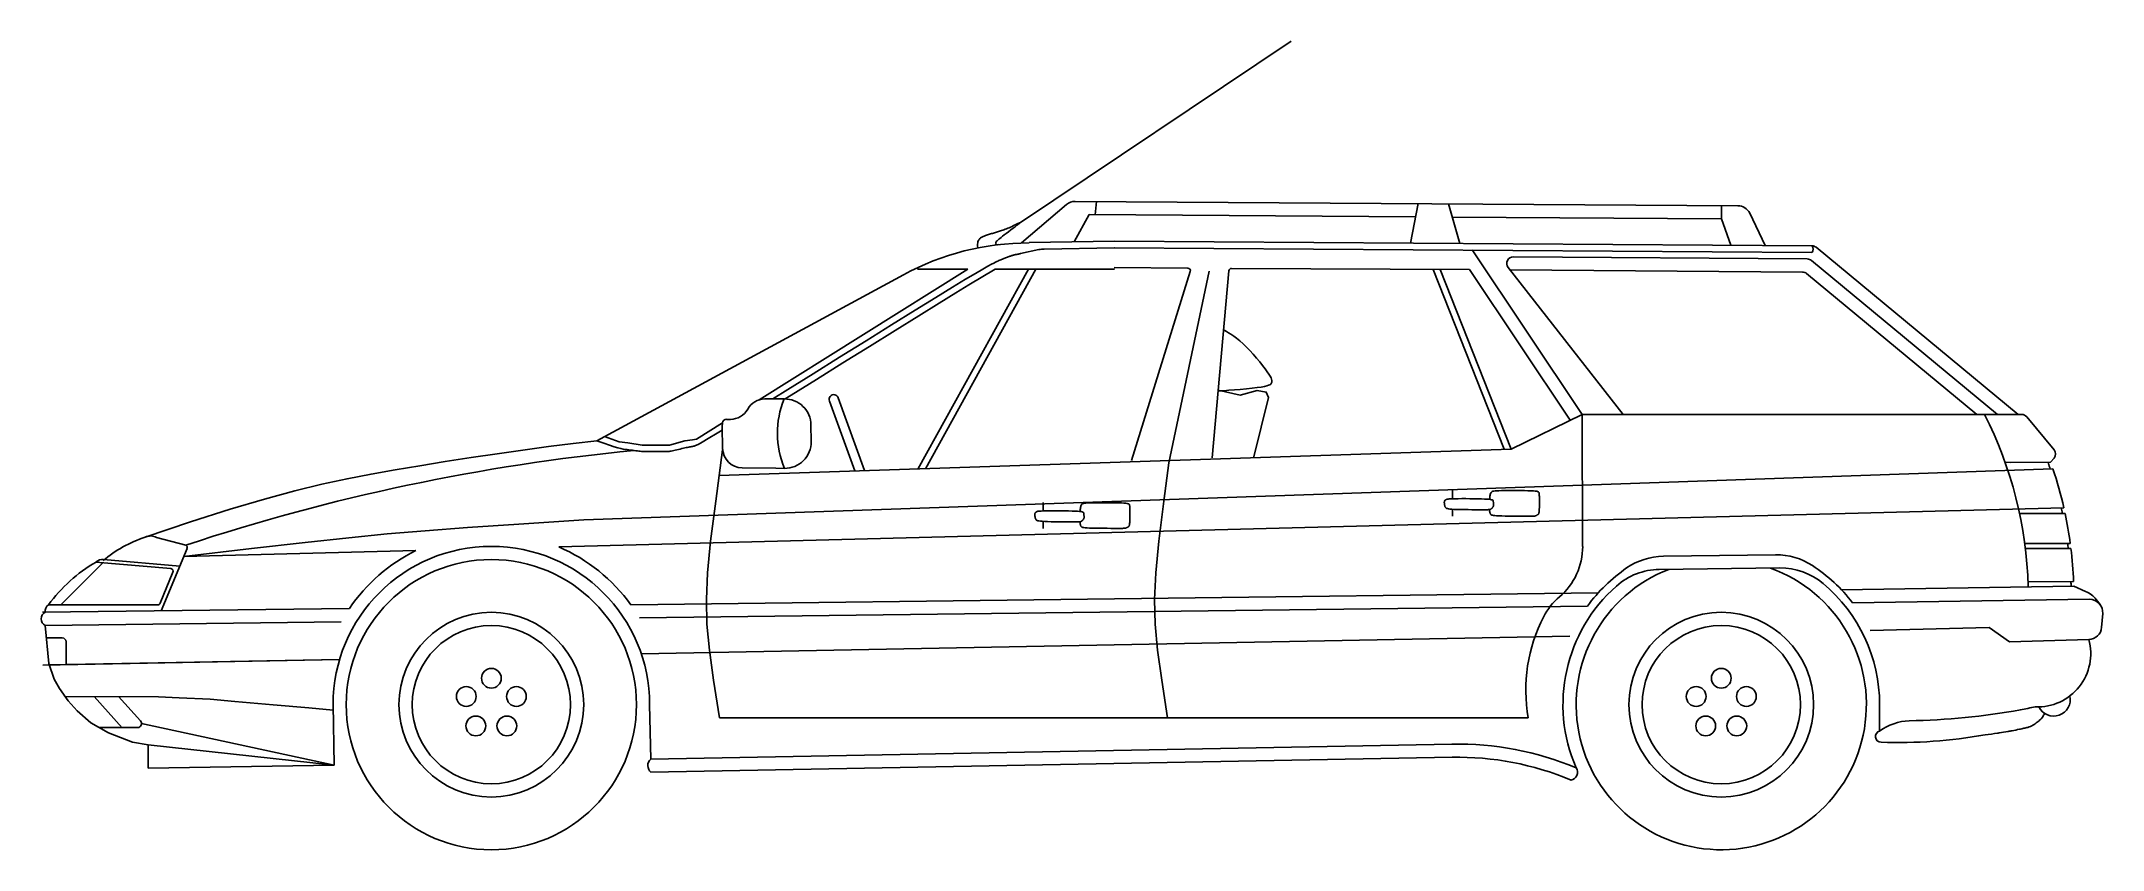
# Model space of a CAD drawing. Extents: x 2 to 499, y 0 to 195.
import ezdxf

# ---------------------------------------------------------------- set-up
doc = ezdxf.new("R2010")
doc.units = 0
doc.header["$LTSCALE"] = 50
doc.header["$MEASUREMENT"] = 0
doc.layers.get('0').update_dxf_attribs({"linetype": 'CONTINUOUS'})

msp = doc.modelspace()

# ---------------------------------------------------------------- linework, layer by layer
at = {"color": 0, "linetype": 'ByBlock'}
for p, q in [((237.61, 150.91), (303.09, 194.75)), ((238.11, 146.13), (248.99, 155.4)), ((251.07, 156.16), (410.75, 155.11)), ((255.85, 152.95), (256.21, 156.13)), ((331.84, 146.09), (333.67, 155.62)), ((343.72, 146.01), (340.99, 155.57)), ((406.8, 151.96), (406.8, 155.13)), ((250.82, 146.4), (254.39, 152.96)), ((254.39, 152.96), (333.06, 152.44)), ((341.9, 152.38), (406.8, 151.96)), ((409.08, 145.58), (406.8, 151.96)), ((417.31, 145.53), (413.6, 153.3)), ((237.89, 143.56), (242.32, 144.52)), ((239.96, 146.21), (260.49, 146.56)), ((243.6, 144.67), (260.51, 144.97)), ((260.48, 144.97), (428.61, 143.86)), ((260.49, 146.56), (428.63, 145.45)), ((346.74, 144.47), (373.26, 104.82)), ((429.63, 145.09), (478.29, 104.82)), ((213.04, 139.79), (225.15, 139.79)), ((239.78, 139.79), (213.16, 91.66)), ((241.6, 139.79), (215.01, 91.72)), ((225.44, 136.01), (231.75, 139.79)), ((227.02, 138.81), (228.78, 139.85)), ((228.78, 139.85), (230.02, 140.56)), ((230.02, 140.56), (230.86, 141.02)), ((230.86, 141.02), (231.42, 141.3)), ((231.42, 141.3), (231.82, 141.48)), ((231.75, 139.79), (260.49, 139.79)), ((231.82, 141.48), (232.15, 141.63)), ((232.15, 141.63), (232.43, 141.76)), ((232.43, 141.76), (232.69, 141.87)), ((232.69, 141.87), (232.91, 141.97)), ((232.91, 141.97), (233.12, 142.05)), ((233.12, 142.05), (233.31, 142.13)), ((233.31, 142.13), (233.5, 142.21)), ((233.5, 142.21), (233.69, 142.29)), ((233.69, 142.29), (233.88, 142.37)), ((233.88, 142.37), (234.08, 142.46)), ((234.08, 142.46), (234.29, 142.54)), ((234.29, 142.54), (234.49, 142.63)), ((234.53, 142.62), (234.73, 142.71)), ((234.73, 142.71), (234.93, 142.79)), ((234.93, 142.79), (235.12, 142.86)), ((235.12, 142.86), (235.3, 142.93)), ((235.3, 142.93), (235.47, 142.99)), ((235.47, 142.99), (235.63, 143.05)), ((235.63, 143.05), (235.78, 143.1)), ((235.78, 143.1), (235.93, 143.14)), ((235.93, 143.14), (236.08, 143.18)), ((236.08, 143.18), (236.22, 143.22)), ((236.22, 143.22), (236.37, 143.25)), ((236.37, 143.25), (236.53, 143.29)), ((236.53, 143.29), (236.69, 143.32)), ((236.69, 143.32), (236.86, 143.35)), ((236.86, 143.35), (237.03, 143.39)), ((237.03, 143.39), (237.21, 143.42)), ((237.21, 143.42), (237.38, 143.46)), ((237.38, 143.46), (237.56, 143.49)), ((237.56, 143.49), (237.72, 143.52)), ((237.72, 143.52), (237.89, 143.56)), ((260.45, 140.2), (278.18, 140.09)), ((278.79, 139.26), (264.66, 93.7)), ((283.32, 139.37), (273.64, 93.12)), ((288.08, 139.44), (284.09, 94.36)), ((288.71, 140.02), (346.1, 139.7)), ((337.33, 139.76), (354.41, 96.42)), ((339.04, 139.75), (356.1, 96.48)), ((346.1, 139.7), (370.37, 103.42)), ((355.4, 140.24), (383.1, 104.82)), ((355.87, 139.64), (426.32, 139.11)), ((356.66, 142.81), (427.47, 142.28)), ((428.48, 141.91), (473.3, 104.82)), ((135.8, 98.46), (209.67, 138.48)), ((217.45, 132.99), (221.47, 135.46)), ((221.47, 135.46), (224.62, 137.37)), ((222.3, 134.1), (225.45, 136.02)), ((224.62, 137.37), (227.02, 138.81)), ((427.32, 138.74), (468.31, 104.82)), ((206.82, 126.4), (212.5, 129.93)), ((212.5, 129.93), (217.45, 132.99)), ((213.34, 128.57), (218.29, 131.63)), ((218.28, 131.63), (222.3, 134.1)), ((200.65, 122.56), (206.82, 126.4)), ((201.49, 121.21), (207.66, 125.05)), ((207.66, 125.05), (213.34, 128.58)), ((194.26, 118.58), (200.65, 122.56)), ((195.1, 117.23), (201.49, 121.21)), ((181.8, 110.82), (187.89, 114.61)), ((187.89, 114.61), (194.26, 118.58)), ((188.73, 113.26), (195.1, 117.23)), ((178.21, 108.59), (181.8, 110.82)), ((181.16, 108.55), (182.64, 109.47)), ((182.64, 109.47), (188.73, 113.26)), ((178.84, 108.6), (176.23, 108.55)), ((178.84, 108.6), (180.92, 108.55)), ((191.86, 108.02), (197.93, 91.23)), ((193.96, 108.78), (200.27, 91.32)), ((373.26, 104.82), (356.1, 96.48)), ((373.26, 104.82), (373.34, 73)), ((373.26, 104.82), (479.13, 104.82)), ((162.61, 99), (164.74, 100.28)), ((164.74, 100.28), (165.98, 101.03)), ((166.07, 102.79), (165.96, 101.94)), ((165.96, 101.94), (166.08, 96.61)), ((167.96, 103.63), (167.02, 103.63)), ((187.44, 98.25), (187.39, 102.27)), ((480.35, 104.25), (486.97, 96.31)), ((135.8, 98.46), (137.49, 97.85)), ((137.49, 97.85), (138.86, 97.37)), ((138.86, 97.37), (139.97, 97.02)), ((139.97, 97.02), (140.86, 96.77)), ((140.86, 96.77), (141.57, 96.59)), ((141.57, 96.59), (142.14, 96.48)), ((142.14, 96.48), (142.63, 96.4)), ((142.63, 96.4), (143.08, 96.34)), ((143.08, 96.34), (143.51, 96.29)), ((143.51, 96.29), (143.95, 96.23)), ((143.95, 96.23), (144.38, 96.17)), ((144.38, 96.17), (144.79, 96.12)), ((144.79, 96.12), (145.19, 96.07)), ((145.19, 96.07), (145.57, 96.02)), ((145.57, 96.02), (145.92, 95.98)), ((145.92, 95.98), (146.24, 95.94)), ((146.24, 95.94), (146.53, 95.91)), ((146.53, 95.91), (146.78, 95.89)), ((146.78, 95.89), (147.01, 95.88)), ((147.01, 95.88), (147.22, 95.87)), ((147.22, 95.87), (147.4, 95.86)), ((147.4, 95.86), (147.58, 95.86)), ((147.58, 95.86), (147.74, 95.85)), ((147.74, 95.85), (147.9, 95.85)), ((147.9, 95.85), (148.06, 95.85)), ((148.06, 95.85), (148.22, 95.85)), ((148.22, 95.85), (148.37, 95.85)), ((148.37, 95.85), (148.53, 95.85)), ((148.53, 95.85), (148.68, 95.85)), ((148.68, 95.85), (148.82, 95.85)), ((148.82, 95.85), (148.96, 95.85)), ((148.96, 95.85), (149.09, 95.85)), ((149.09, 95.85), (149.21, 95.85)), ((149.21, 95.85), (149.33, 95.85)), ((149.33, 95.85), (149.45, 95.85)), ((149.45, 95.85), (149.56, 95.85)), ((149.56, 95.85), (149.67, 95.85)), ((149.67, 95.85), (149.78, 95.85)), ((149.78, 95.85), (149.9, 95.85)), ((149.9, 95.85), (150.03, 95.85)), ((150.03, 95.85), (150.16, 95.85)), ((150.16, 95.85), (150.3, 95.85)), ((150.3, 95.85), (150.44, 95.85)), ((150.44, 95.85), (150.59, 95.85)), ((150.59, 95.85), (150.74, 95.85)), ((150.74, 95.85), (150.9, 95.85)), ((150.9, 95.85), (151.06, 95.85)), ((151.06, 95.85), (151.22, 95.85)), ((151.22, 95.85), (151.38, 95.85)), ((151.38, 95.85), (151.53, 95.85)), ((151.53, 95.85), (151.69, 95.85)), ((151.69, 95.85), (151.85, 95.85)), ((151.85, 95.85), (152, 95.85)), ((152, 95.85), (152.16, 95.85)), ((152.16, 95.85), (152.3, 95.85)), ((152.3, 95.85), (152.45, 95.85)), ((152.45, 95.85), (152.59, 95.85)), ((152.59, 95.85), (152.74, 95.86)), ((152.74, 95.86), (152.89, 95.86)), ((152.89, 95.86), (153.06, 95.88)), ((153.06, 95.88), (153.24, 95.9)), ((153.24, 95.9), (153.45, 95.93)), ((153.45, 95.93), (153.7, 95.97)), ((153.7, 95.97), (153.98, 96.02)), ((153.98, 96.02), (154.3, 96.1)), ((154.3, 96.1), (154.66, 96.18)), ((154.66, 96.18), (155.04, 96.27)), ((155.04, 96.27), (155.44, 96.37)), ((155.44, 96.37), (155.85, 96.47)), ((155.85, 96.47), (156.25, 96.57)), ((156.25, 96.57), (156.63, 96.66)), ((156.63, 96.66), (157, 96.75)), ((157, 96.75), (157.33, 96.82)), ((157.33, 96.82), (157.64, 96.88)), ((157.64, 96.88), (157.92, 96.94)), ((157.92, 96.94), (158.18, 96.99)), ((158.18, 96.99), (158.42, 97.03)), ((158.42, 97.03), (158.64, 97.06)), ((158.64, 97.06), (158.84, 97.1)), ((158.84, 97.1), (159.04, 97.13)), ((159.04, 97.13), (159.25, 97.17)), ((159.25, 97.17), (159.58, 97.3)), ((159.58, 97.3), (160.16, 97.59)), ((160.16, 97.59), (161.13, 98.13)), ((161.13, 98.13), (162.61, 99)), ((165.25, 90.08), (356.1, 96.48)), ((132.62, 79.38), (486.68, 91.69)), ((170.79, 91.95), (178.92, 91.86)), ((178.92, 91.86), (181.01, 91.81)), ((486.12, 93.29), (475.16, 93.25)), ((486.12, 93.29), (476.35, 93.25)), ((486.95, 94.26), (486.12, 93.29)), ((126.62, 72.87), (489.31, 82.32)), ((489.61, 80.97), (478.64, 80.93)), ((29.67, 75.12), (36.76, 73.31)), ((16.93, 69.82), (35.26, 68.23)), ((37.02, 72.52), (30.83, 57.49)), ((36.22, 70.57), (92.19, 72)), ((392.79, 70.64), (419.8, 70.98)), ((490.86, 73.73), (479.89, 73.69)), ((491.01, 72.54), (480.04, 72.5)), ((16.72, 69.05), (6.58, 58.93)), ((15.05, 69.19), (33.15, 67.65)), ((33.62, 66.78), (30.55, 59.32)), ((391.81, 67.44), (420.86, 67.81)), ((143.98, 58.91), (377.12, 61.83)), ((435.69, 62.57), (491.68, 63.4)), ((438.4, 59.43), (495.46, 60.26)), ((491.65, 64.54), (480.67, 64.5)), ((491.68, 63.4), (494.56, 62.17)), ((497.1, 60.22), (498.02, 59.03)), ((2.22, 57.13), (76.14, 58.06)), ((2.87, 53.96), (74.18, 54.85)), ((3.64, 58.93), (29.96, 58.93)), ((146.03, 55.76), (374.49, 58.62)), ((498.67, 56.83), (498.4, 53.5)), ((2.87, 53.96), (3.69, 44.76)), ((3.14, 50.96), (6.94, 50.95)), ((7.89, 50), (7.89, 44.52)), ((146.49, 47.13), (370.23, 51.34)), ((442.62, 52.71), (471.28, 53.43)), ((476.23, 50.04), (471.28, 53.43)), ((495.33, 50.58), (476.23, 50.04)), ((2.26, 44.41), (73.79, 45.76)), ((3.69, 44.76), (4.97, 41.05)), ((3.8, 44.44), (73.79, 45.76)), ((4.97, 41.05), (6.26, 38.78)), ((7.63, 36.86), (30.19, 36.78)), ((8.39, 35.79), (10.53, 33.37)), ((14.64, 36.84), (21.4, 29.32)), ((20.53, 36.84), (25.82, 30.95)), ((30.19, 36.78), (35.17, 36.5)), ((35.17, 36.5), (42.58, 36.21)), ((42.58, 36.21), (48.56, 35.65)), ((48.56, 35.65), (57.82, 34.79)), ((57.82, 34.79), (66.37, 34.08)), ((72.21, 34.87), (72.48, 20.3)), ((148.51, 34.87), (148.76, 21.74)), ((444.9, 34.87), (444.9, 28.51)), ((10.53, 33.37), (13.81, 30.52)), ((13.81, 30.52), (18.08, 28.1)), ((26.06, 30.31), (72.48, 20.3)), ((66.37, 34.08), (72.23, 33.51)), ((165.34, 31.69), (273.32, 31.69)), ((273.32, 31.69), (360.24, 31.69)), ((15.8, 29.39), (25.11, 29.36)), ((18.08, 28.1), (23.92, 25.82)), ((23.92, 25.82), (27.68, 25.15)), ((27.62, 19.56), (27.68, 25.15)), ((27.68, 25.15), (72.48, 20.3)), ((72.48, 20.3), (27.62, 19.56))]:
    msp.add_line(p, q, dxfattribs=at)
for points in [[(227.62, 144.95), (227.55, 145.44), (227.53, 145.86), (227.56, 146.2), (227.62, 146.49), (227.72, 146.73), (227.83, 146.92), (227.97, 147.08), (228.11, 147.22), (228.26, 147.34), (228.42, 147.45), (228.57, 147.55), (228.74, 147.64), (228.91, 147.72), (229.09, 147.8), (229.28, 147.88), (229.48, 147.95), (229.69, 148.02), (229.91, 148.09), (230.14, 148.16), (230.37, 148.23), (230.61, 148.3), (230.85, 148.38), (231.1, 148.45), (231.34, 148.52), (231.58, 148.59), (231.82, 148.66), (232.06, 148.73), (232.3, 148.81), (232.54, 148.89), (232.79, 148.97), (233.05, 149.05), (233.31, 149.14), (233.59, 149.23), (233.87, 149.33), (234.16, 149.43), (234.47, 149.55), (234.79, 149.67), (235.12, 149.81), (235.47, 149.97), (235.83, 150.14), (236.21, 150.32), (236.58, 150.51), (236.93, 150.69), (237.23, 150.84), (237.47, 150.94), (237.62, 151), (237.67, 150.98), (237.59, 150.88), (237.37, 150.68), (237.03, 150.4), (236.59, 150.05), (236.09, 149.67), (235.55, 149.26), (235, 148.84), (234.46, 148.44), (233.97, 148.07), (233.55, 147.74), (233.18, 147.46), (232.88, 147.23), (232.63, 147.02), (232.42, 146.84), (232.26, 146.68), (232.13, 146.53), (232.03, 146.39), (231.95, 146.25), (231.9, 146.12), (231.89, 146), (231.92, 145.9), (232, 145.81), (232.13, 145.75), (232.33, 145.72), (232.59, 145.73)], [(174.91, 108.35), (225.15, 139.79)], [(285.51, 110.42), (286.05, 110.46), (286.94, 110.53), (288.09, 110.62), (289.42, 110.72), (290.85, 110.85), (292.3, 110.98), (293.67, 111.12), (294.88, 111.27), (295.87, 111.41), (296.64, 111.55), (297.23, 111.69), (297.66, 111.84), (297.97, 111.98), (298.17, 112.13), (298.29, 112.29), (298.38, 112.44), (298.43, 112.61), (298.46, 112.8), (298.45, 113.02), (298.38, 113.28), (298.25, 113.61), (298.04, 114.02), (297.74, 114.51), (297.33, 115.11), (296.82, 115.82), (296.21, 116.62), (295.52, 117.49), (294.77, 118.39), (293.97, 119.3), (293.15, 120.2), (292.32, 121.06), (291.5, 121.85), (290.71, 122.55), (289.95, 123.16), (289.25, 123.68), (288.6, 124.12), (288.02, 124.49), (287.53, 124.78), (287.12, 125.01), (286.81, 125.17)], [(285.53, 110.69), (290.83, 109.44), (294.88, 110.55), (297.09, 110.18), (297.64, 108.89), (294.1, 94.63)], [(137.65, 99.47), (141.13, 98.18), (143.25, 97.94), (146.74, 97.44), (153.3, 97.44), (157.02, 98.43), (158.86, 98.7), (159.8, 98.89), (166.07, 102.81)], [(135.8, 98.46), (130.07, 97.8), (124.11, 97.05), (117.98, 96.23), (111.76, 95.35), (105.5, 94.42), (99.27, 93.45), (93.14, 92.46), (87.18, 91.46), (81.39, 90.44), (75.59, 89.32), (69.54, 88.01), (62.98, 86.41), (55.69, 84.43), (47.41, 81.97), (37.9, 78.93), (26.93, 75.22)], [(166.09, 96.32), (164.42, 83.93), (163.21, 74.29), (162.47, 66.63), (162.17, 60.21), (162.32, 54.26), (162.91, 48.03), (163.91, 40.76), (165.34, 31.69)], [(273.64, 93.12), (272.4, 83.93), (271.19, 74.29), (270.45, 66.63), (270.16, 60.21), (270.3, 54.26), (270.89, 48.03), (271.9, 40.76), (273.32, 31.69)], [(342, 86.48), (342, 84.56)], [(350.95, 84.5), (350.96, 84.82), (350.99, 85.1), (351.02, 85.34), (351.07, 85.55), (351.12, 85.72), (351.19, 85.87), (351.26, 85.99), (351.35, 86.09), (351.45, 86.18), (351.57, 86.25), (351.73, 86.31), (351.96, 86.35), (352.26, 86.39), (352.66, 86.41), (353.17, 86.43), (353.8, 86.45), (354.58, 86.46), (355.46, 86.47), (356.41, 86.47), (357.4, 86.47), (358.37, 86.46), (359.31, 86.45), (360.16, 86.43), (360.9, 86.4), (361.49, 86.37), (361.94, 86.32), (362.27, 86.28), (362.5, 86.22), (362.65, 86.17), (362.74, 86.1), (362.79, 86.04), (362.82, 85.97), (362.84, 85.91), (362.86, 85.83), (362.87, 85.74), (362.89, 85.62), (362.9, 85.47), (362.9, 85.29), (362.91, 85.06), (362.92, 84.78), (362.92, 84.44), (362.92, 84.05), (362.92, 83.64), (362.92, 83.22), (362.92, 82.79), (362.91, 82.39), (362.9, 82.02), (362.88, 81.69), (362.86, 81.43), (362.84, 81.23), (362.81, 81.07), (362.77, 80.95), (362.74, 80.86), (362.7, 80.8), (362.65, 80.76), (362.61, 80.72), (362.56, 80.69), (362.5, 80.65), (362.45, 80.62), (362.39, 80.58), (362.34, 80.55), (362.28, 80.52), (362.22, 80.49), (362.17, 80.46), (362.12, 80.44), (362.07, 80.41), (362.02, 80.39), (361.97, 80.37), (361.92, 80.36), (361.87, 80.34), (361.83, 80.33), (361.78, 80.32), (361.72, 80.31), (361.65, 80.31), (361.54, 80.3), (361.38, 80.3), (361.14, 80.3), (360.81, 80.3), (360.37, 80.3), (359.81, 80.3), (359.1, 80.3), (358.29, 80.3), (357.41, 80.3), (356.49, 80.3), (355.56, 80.31), (354.68, 80.33), (353.87, 80.34), (353.16, 80.37), (352.6, 80.4), (352.16, 80.43), (351.83, 80.47), (351.59, 80.52), (351.43, 80.57), (351.32, 80.62), (351.25, 80.67), (351.2, 80.72), (351.16, 80.78), (351.11, 80.84), (351.07, 80.92), (351.03, 81.02), (350.99, 81.15), (350.96, 81.31), (350.93, 81.52), (350.9, 81.79)], [(243.32, 83.55), (243.32, 81.62)], [(252.28, 81.56), (252.29, 81.89), (252.31, 82.17), (252.35, 82.41), (252.39, 82.61), (252.45, 82.79), (252.51, 82.93), (252.59, 83.06), (252.67, 83.16), (252.77, 83.25), (252.89, 83.32), (253.06, 83.37), (253.28, 83.42), (253.59, 83.45), (253.98, 83.48), (254.49, 83.5), (255.13, 83.52), (255.9, 83.53), (256.78, 83.53), (257.74, 83.54), (258.72, 83.54), (259.7, 83.53), (260.63, 83.52), (261.49, 83.5), (262.22, 83.47), (262.81, 83.43), (263.26, 83.39), (263.59, 83.34), (263.82, 83.29), (263.98, 83.23), (264.07, 83.17), (264.12, 83.11), (264.14, 83.04), (264.16, 82.97), (264.18, 82.9), (264.2, 82.8), (264.21, 82.69), (264.22, 82.54), (264.23, 82.36), (264.23, 82.13), (264.24, 81.84), (264.24, 81.51), (264.25, 81.12), (264.25, 80.71), (264.24, 80.28), (264.24, 79.86), (264.23, 79.46), (264.22, 79.08), (264.2, 78.76), (264.18, 78.5), (264.16, 78.29), (264.13, 78.13), (264.1, 78.02), (264.06, 77.93), (264.02, 77.87), (263.98, 77.83), (263.93, 77.79), (263.88, 77.75), (263.83, 77.72), (263.77, 77.68), (263.72, 77.65), (263.66, 77.62), (263.6, 77.59), (263.55, 77.56), (263.49, 77.53), (263.44, 77.5), (263.39, 77.48), (263.34, 77.46), (263.29, 77.44), (263.24, 77.42), (263.2, 77.41), (263.15, 77.4), (263.1, 77.39), (263.05, 77.38), (262.98, 77.37), (262.87, 77.37), (262.7, 77.37), (262.47, 77.36), (262.14, 77.36), (261.7, 77.36), (261.13, 77.36), (260.43, 77.36), (259.62, 77.36), (258.73, 77.37), (257.81, 77.37), (256.89, 77.38), (256, 77.39), (255.19, 77.41), (254.49, 77.43), (253.92, 77.46), (253.48, 77.5), (253.15, 77.54), (252.92, 77.58), (252.75, 77.63), (252.65, 77.68), (252.58, 77.74), (252.52, 77.79), (252.48, 77.84), (252.43, 77.91), (252.39, 77.98), (252.35, 78.08), (252.32, 78.21), (252.28, 78.38), (252.25, 78.59), (252.22, 78.86)], [(342, 81.86), (342, 80.3)], [(132.62, 79.38), (116.99, 78.37), (104.65, 77.53), (94.45, 76.78), (85.28, 76), (76, 75.09), (65.49, 73.95), (52.6, 72.48), (36.22, 70.57)], [(243.32, 78.93), (243.32, 77.36)], [(256.99, 78.49), (256.99, 78.56)], [(6.26, 38.78), (8.39, 35.79)]]:
    msp.add_lwpolyline(points, dxfattribs=at)
for points in [[(349.72, 84.43), (350.33, 84.4), (350.8, 84.36), (351.14, 84.32), (351.39, 84.27), (351.56, 84.22), (351.66, 84.17), (351.72, 84.11), (351.75, 84.05), (351.78, 83.99), (351.79, 83.94), (351.81, 83.87), (351.82, 83.81), (351.82, 83.75), (351.83, 83.68), (351.83, 83.61), (351.84, 83.54), (351.84, 83.47), (351.85, 83.4), (351.85, 83.32), (351.86, 83.25), (351.86, 83.18), (351.87, 83.11), (351.87, 83.04), (351.87, 82.97), (351.87, 82.91), (351.87, 82.86), (351.86, 82.8), (351.85, 82.75), (351.83, 82.7), (351.82, 82.66), (351.79, 82.61), (351.76, 82.56), (351.73, 82.51), (351.69, 82.46), (351.65, 82.41), (351.61, 82.36), (351.56, 82.31), (351.51, 82.26), (351.47, 82.21), (351.42, 82.17), (351.38, 82.13), (351.33, 82.08), (351.29, 82.05), (351.25, 82.01), (351.21, 81.98), (351.17, 81.95), (351.12, 81.93), (351.08, 81.91), (351.02, 81.89), (350.95, 81.88), (350.84, 81.87), (350.67, 81.87), (350.42, 81.86), (350.09, 81.86), (349.64, 81.86), (349.07, 81.86), (348.36, 81.86), (347.55, 81.86), (346.66, 81.86), (345.74, 81.87), (344.81, 81.88), (343.92, 81.9), (343.1, 81.92), (342.38, 81.94), (341.8, 81.98), (341.34, 82.02), (341, 82.07), (340.74, 82.12), (340.56, 82.18), (340.44, 82.24), (340.36, 82.3), (340.3, 82.37), (340.26, 82.44), (340.22, 82.51), (340.19, 82.57), (340.16, 82.64), (340.14, 82.71), (340.12, 82.78), (340.11, 82.85), (340.09, 82.92), (340.08, 82.98), (340.07, 83.05), (340.06, 83.11), (340.05, 83.17), (340.04, 83.23), (340.03, 83.3), (340.03, 83.35), (340.02, 83.41), (340.02, 83.47), (340.01, 83.53), (340.01, 83.58), (340.01, 83.63), (340.01, 83.69), (340.02, 83.73), (340.02, 83.78), (340.03, 83.83), (340.04, 83.87), (340.05, 83.91), (340.07, 83.95), (340.09, 83.99), (340.1, 84.02), (340.13, 84.05), (340.15, 84.08), (340.17, 84.11), (340.2, 84.14), (340.23, 84.16), (340.27, 84.19), (340.3, 84.21), (340.34, 84.23), (340.38, 84.25), (340.42, 84.28), (340.47, 84.3), (340.52, 84.33), (340.6, 84.36), (340.72, 84.39), (340.9, 84.42), (341.15, 84.44), (341.51, 84.47), (341.98, 84.49), (342.59, 84.5), (343.35, 84.51), (344.22, 84.52), (345.17, 84.52), (346.16, 84.51), (347.15, 84.5), (348.1, 84.48), (348.97, 84.46)], [(251.05, 81.5), (251.65, 81.47), (252.12, 81.43), (252.47, 81.38), (252.72, 81.34), (252.88, 81.29), (252.98, 81.23), (253.04, 81.18), (253.08, 81.12), (253.1, 81.06), (253.12, 81), (253.13, 80.94), (253.14, 80.88), (253.15, 80.81), (253.15, 80.75), (253.16, 80.68), (253.16, 80.61), (253.16, 80.54), (253.17, 80.47), (253.18, 80.39), (253.18, 80.32), (253.19, 80.24), (253.19, 80.17), (253.19, 80.11), (253.19, 80.04), (253.19, 79.98), (253.19, 79.93), (253.18, 79.87), (253.17, 79.82), (253.16, 79.77), (253.14, 79.72), (253.12, 79.68), (253.09, 79.63), (253.05, 79.58), (253.02, 79.53), (252.97, 79.48), (252.93, 79.43), (252.88, 79.38), (252.84, 79.33), (252.79, 79.28), (252.74, 79.24), (252.7, 79.19), (252.66, 79.15), (252.62, 79.11), (252.58, 79.08), (252.53, 79.05), (252.49, 79.02), (252.45, 78.99), (252.4, 78.97), (252.35, 78.96), (252.27, 78.95), (252.16, 78.94), (251.99, 78.93), (251.75, 78.93), (251.41, 78.93), (250.97, 78.93), (250.4, 78.93), (249.69, 78.93), (248.87, 78.93), (247.98, 78.93), (247.06, 78.94), (246.13, 78.95), (245.24, 78.96), (244.42, 78.98), (243.7, 79.01), (243.12, 79.05), (242.67, 79.09), (242.32, 79.13), (242.07, 79.19), (241.89, 79.25), (241.76, 79.31), (241.68, 79.37), (241.63, 79.44), (241.58, 79.5), (241.55, 79.57), (241.51, 79.64), (241.49, 79.71), (241.46, 79.78), (241.45, 79.85), (241.43, 79.92), (241.41, 79.98), (241.4, 80.05), (241.39, 80.11), (241.38, 80.18), (241.37, 80.24), (241.36, 80.3), (241.35, 80.36), (241.35, 80.42), (241.34, 80.48), (241.34, 80.54), (241.34, 80.59), (241.34, 80.65), (241.34, 80.7), (241.34, 80.75), (241.34, 80.8), (241.35, 80.85), (241.36, 80.9), (241.37, 80.94), (241.38, 80.98), (241.39, 81.02), (241.41, 81.06), (241.43, 81.09), (241.45, 81.12), (241.47, 81.15), (241.5, 81.18), (241.53, 81.21), (241.56, 81.23), (241.59, 81.25), (241.62, 81.27), (241.66, 81.3), (241.7, 81.32), (241.75, 81.34), (241.79, 81.37), (241.85, 81.4), (241.92, 81.43), (242.04, 81.46), (242.22, 81.48), (242.48, 81.51), (242.83, 81.53), (243.31, 81.56), (243.92, 81.57), (244.67, 81.58), (245.55, 81.59), (246.5, 81.59), (247.49, 81.58), (248.48, 81.57), (249.42, 81.55), (250.3, 81.53)]]:
    msp.add_lwpolyline(points, close=True, dxfattribs=at)
for points in [[(148.76, 21.74), (341.81, 25.37, -0.104255), (371.77, 19.64, -0.50299)], [(148.82, 18.56), (341.87, 22.19, -0.104255), (370.54, 16.71, -0.103928)]]:
    msp.add_lwpolyline(points, format="xyb", dxfattribs=at)
for centre, radius in [((110.36, 34.87), 34.97), ((110.36, 34.87), 22.26), ((406.75, 34.87), 22.26), ((110.36, 34.87), 19.08), ((406.75, 34.87), 19.08), ((110.36, 41.23), 2.38), ((406.75, 41.23), 2.38), ((104.31, 36.84), 2.38), ((116.41, 36.84), 2.38), ((400.7, 36.84), 2.38), ((412.8, 36.84), 2.38), ((106.62, 29.73), 2.38), ((114.1, 29.73), 2.38), ((403.01, 29.73), 2.38), ((410.49, 29.73), 2.38)]:
    msp.add_circle(centre, radius, dxfattribs=at)
for centre, radius, start, end in [((251.05, 152.98), 3.18, 89.6211, 130.4504), ((410.73, 151.93), 3.18, 25.5314, 89.6211), ((239.96, 82.56), 63.59, 90, 118.4429), ((243.67, 138.31), 6.36, 90.6821, 102.2725), ((427.65, 144.66), 1.25, 320.534, 39.4407), ((428.62, 143.86), 1.59, 50.3893, 89.6211), ((278.18, 139.45), 0.636, 342.7739, 89.6211), ((288.71, 139.38), 0.636, 89.6211, 174.9439), ((356.65, 141.22), 1.59, 89.6211, 218.025), ((426.31, 137.52), 1.59, 50.3893, 89.6211), ((427.46, 140.69), 1.59, 50.3893, 89.6211), ((192.88, 108.47), 1.12, 15.9576, 203.7827), ((167.96, 108.4), 4.77, 270, 331.0698), ((176.31, 103.78), 4.77, 90.9704, 151.0698), ((201.14, 100.29), 21.85, 157.7744, 202.8293), ((181.03, 102.19), 6.36, 0.7166, 90.9704), ((384.35, 60.93), 96.38, 1.4662, 27.089), ((479.13, 103.23), 1.59, 39.8056, 90), ((167.02, 102.68), 0.954, 90, 172.8706), ((192.09, -395.11), 493.5, 95.4993, 108.3457), ((170.85, 96.72), 4.77, 181.2196, 269.3708), ((181.08, 98.17), 6.36, 269.3708, 0.7166), ((485.74, 95.3), 1.59, 319.4624, 39.8056), ((395.33, 60.93), 95.75, 18.7228, 19.6172), ((395.33, 60.93), 96.38, 19.6153, 19.6172), ((395.33, 60.93), 96.38, 12.8216, 18.6088), ((395.33, 60.93), 95.75, 12.0817, 12.8981), ((395.33, 60.93), 96.38, 7.6323, 12.0018), ((36.39, 46.29), 30.44, 108.1077, 130.0658), ((28.21, 72.66), 2.86, 59.2771, 116.5651), ((16.56, 67.79), 2.07, 79.7727, 135), ((36.43, 72.76), 0.636, 337.6005, 59.2771), ((110.36, 34.87), 38.15, 0, 180), ((110.36, 34.87), 41.33, 116.076, 145.8783), ((110.36, 34.87), 41.33, 35.563, 66.8367), ((357.45, 72.96), 15.9, 310.3946, 0.1541), ((392.99, 54.74), 15.9, 90.7207, 124.6923), ((420, 55.08), 15.9, 56.749, 90.7207), ((395.33, 60.93), 95.75, 6.9649, 7.6822), ((395.33, 60.93), 96.38, 2.148, 6.9197), ((34.11, 36.61), 37.77, 120.2195, 143.7896), ((33.04, 67.02), 0.636, 337.6005, 79.7727), ((406.75, 34.87), 34.97, 111.2297, 70.2116), ((406.75, 34.87), 40.06, 124.6923, 143.6408), ((392.01, 51.55), 15.9, 90.7207, 131.4728), ((421.06, 51.91), 15.9, 49.9686, 90.7207), ((406.75, 34.87), 40.06, 37.8005, 56.749), ((378.05, 48.74), 15.9, 130.3946, 152.4702), ((406.75, 34.87), 38.15, 131.4728, 203.5294), ((406.75, 34.87), 38.15, 0, 49.9686), ((395.33, 60.93), 95.75, 1.4662, 2.1613), ((492.07, 56.32), 6.36, 37.761, 66.9831), ((495.5, 57.08), 3.18, 355.3919, 90.7207), ((3.67, 55.55), 1.78, 116.8807, 243.1193), ((4.48, 57.5), 1.65, 120.5161, 192.8694), ((29.96, 59.56), 0.636, 270, 337.6005), ((397.79, 38.46), 38.15, 152.4702, 190.2109), ((6.94, 50), 0.954, 0, 89.9021), ((482.95, 47.16), 12.84, 267.6967, 15.4332), ((495.24, 53.76), 3.18, 271.6125, 355.3919), ((486.84, 36.1), 4, 206.2006, 12.5697), ((25.11, 30.31), 0.954, 269.8096, 41.9467), ((452.59, 17.92), 13.09, 92.2945, 125.9582), ((449.64, 192.79), 161.81, 270.8586, 280.3888), ((448.94, 196.58), 165.66, 280.3888, 281.6627), ((476.06, 40.05), 11.66, 296.5508, 303.0917), ((479.75, 34.4), 4.91, 303.0917, 309.788), ((469.64, 46.53), 20.7, 309.788, 313.0478), ((481.97, 33.33), 2.63, 313.0478, 326.3003), ((478.06, 35.94), 7.34, 326.3003, 334.2242), ((445.28, 27.19), 1.38, 106.06, 268.5031), ((449.48, 143.55), 117.81, 267.9406, 280.193), ((356.47, 904.97), 884.73, 277.3943, 277.58996), ((471.58, 41.05), 13.17, 277.59, 279.1935), ((395.96, 508.32), 486.52, 279.1935, 279.4565), ((472.01, 51.71), 23.62, 279.4565, 280.6501), ((469.23, 66.51), 38.68, 280.6501, 281.3031), ((344.21, 691.99), 676.54, 281.3031, 281.45924), ((466.8, 87.24), 59.49, 281.4592, 282.5212), ((469.86, 73.45), 45.36, 282.5212, 283.7375), ((479.91, 32.35), 3.05, 283.7375, 296.5508), ((150.2, 20.18), 2.13, 132.7185, 229.4433), ((370.27, 18.54), 1.85, 278.2354, 36.3114)]:
    msp.add_arc(centre, radius, start, end, dxfattribs=at)

doc.saveas('drawing.dxf')
